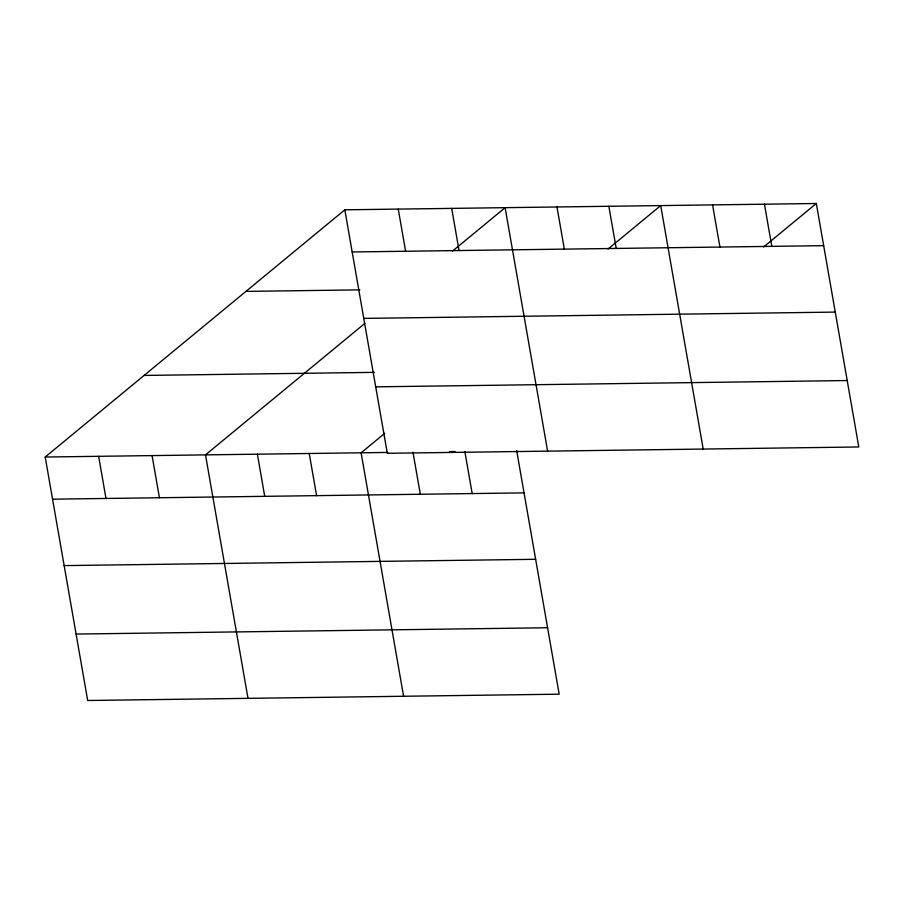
<?xml version="1.0" encoding="UTF-8"?>
<svg xmlns="http://www.w3.org/2000/svg" width="904" height="904" viewBox="0 0 904 904"><rect width="100%" height="100%" fill="white"/><g stroke="black" fill="none" stroke-linecap="round" stroke-linejoin="round"><path stroke-width="1.36" d="M516.692 450.712L559.18 694.182L87.688 700.498L45.2 457.028L344.819 209.818L816.312 203.502L858.8 446.971L387.307 453.288L344.819 209.818M364.866 323.395L205.502 454.881L248.001 698.351M452.463 251.12L505.121 207.671L547.621 451.141M384.742 433.287L361.103 452.802L403.591 696.272M608.053 249.041L660.711 205.592L703.21 449.062M763.643 246.962L816.312 203.502M352.176 251.967L823.668 245.662M245.944 291.393L359.848 289.868M363.77 318.4L835.262 312.095M144.075 375.442L374.471 372.358M375.714 386.844L847.206 380.539M45.2 457.028L387.737 452.441M449.412 451.616L455.017 451.537M52.556 499.177L524.049 492.872M64.15 565.61L535.643 559.305M76.094 634.066L547.587 627.749M764.445 204.202L771.801 246.351M712.578 204.892L719.934 247.052M608.855 206.281L616.212 248.442M556.988 206.971L564.345 249.131M451.684 208.383L459.04 250.544M464.825 451.412L472.182 493.561M398.257 209.095L405.613 251.255M412.958 452.102L420.326 494.262M309.236 453.492L316.592 495.652M257.369 454.181L264.725 496.341M152.075 455.593L159.432 497.754M98.638 456.305L105.994 498.466"/></g></svg>
